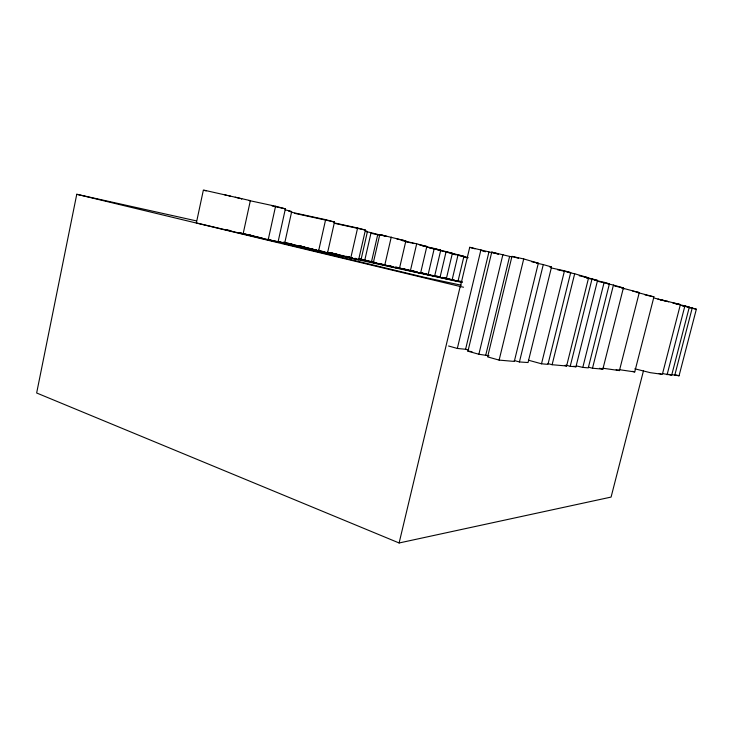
<?xml version="1.0" encoding="UTF-8"?>
<svg xmlns="http://www.w3.org/2000/svg" width="733" height="733" viewBox="0 0 733 733"><rect width="100%" height="100%" fill="white"/><g stroke="black" fill="none" stroke-linecap="round" stroke-linejoin="round"><path stroke-width="1.1" d="M196.288 220.871L76.763 194.282L36.65 392.989L399.119 542.979L611.084 497.084L643.51 370.66M196.362 222.951L203.38 190.021L250.356 200.622L243.099 233.974L196.417 222.933M275.571 206.239L285.375 208.841L278.036 242.073L268.168 239.92L275.571 206.239L249.403 200.595M277.184 241.441L284.706 243.09L291.697 211.535L285.146 209.785M325.626 219.662L334.495 222.017L327.55 252.83L318.617 250.878L325.626 219.662L290.955 212.13M357.603 228L365.401 230.07L358.639 259.693L350.777 257.97L357.603 228L333.973 222.841M359.307 259.464L360.993 259.812L367.453 231.527L365.804 231.032M358.263 258.996L364.695 260.536L371.072 232.673L365.675 231.491M364.695 260.536L371.439 262.011L377.77 234.441L371.072 232.673M373.344 262.616L379.795 234.551L405.862 240.937L399.448 268.553L373.344 262.616L376.606 263.33M384.733 265.328L391.257 237.061M394.959 267.27L410.352 270.935L416.683 243.805L402.298 240.635M410.352 270.935L420.577 273.171L426.826 246.499L416.683 243.805M419.276 272.713L428.072 274.802L434.257 248.469L422.089 245.784M434.257 248.469L440.744 250.182L434.605 276.231L428.072 274.802M432.378 275.599L440.011 277.413L446.104 251.602L429.639 247.965M446.104 251.602L452.38 253.27L446.333 278.797L440.011 277.413M441.953 277.761L452.069 280.052L458.061 254.772L446.965 252.317M458.061 254.772L463.925 256.33L457.978 281.344L452.069 280.052M399.119 542.979L460.187 286.502L463.531 287.208M460.278 286.979L469.725 247.305L494.262 253.151M448.569 346.003L457.337 348.45L480.949 249.724M457.337 348.45L465.592 349.284L488.929 251.996M489.039 355.807L478.869 354.25L467.947 351.208L491.742 252.125L511.817 256.935M478.869 354.25L502.92 254.525M485.796 354.909L509.609 256.458M511.955 256.394L487.619 356.898L499.118 360.105L514.309 361.424L538.334 263.184L523.719 258.932L511.955 256.394L518.478 258.291M499.118 360.105L523.719 258.932M519.422 361.955L543.281 264.595L550.565 266.675L551.518 267.059L528.044 362.542L519.422 361.955L514.19 360.508M528.502 360.233L541.504 363.797L564.483 270.807L551.198 267.921M564.483 270.807L570.686 272.612L547.963 364.365L541.504 363.797M547.945 363.586L552.114 364.722L574.672 273.766L567.223 272.154M552.114 364.722L566.6 365.987L588.59 277.825L574.672 273.766M565.867 365.126L570.21 366.298L592.053 278.833L584.302 277.138M570.21 366.298L575.936 366.802L597.551 280.437L592.053 278.833M576.294 365.877L582.808 367.398L604.148 282.352L594.307 280.07M604.148 282.352L609.398 283.882L588.278 367.874L582.808 367.398M588.489 367.169L592.493 368.241L613.439 285.064L607.309 283.717M592.493 368.241L602.856 369.148L623.38 287.959L613.439 285.064M602.865 368.223L619.431 370.596L639.268 292.586L622.097 288.014M619.028 369.643L634.732 371.924L653.937 296.856L637.637 292.531M654.624 298.184L680.389 304.561L662.366 374.334L650.244 372.666L634.842 368.818M667.085 374.746L684.906 305.881L689.304 307.154L671.685 375.149L662.659 373.619M674.726 375.415L692.218 308.007L696.35 309.207L679.051 375.791L671.501 374.609M551.518 267.059L549.787 266.986M250.356 200.622L249.229 200.549M367.453 231.527L365.877 231.28M467.947 351.208L471.96 351.602M241.23 198.79L241.844 198.863L240.818 198.561M658.894 299.394L658.005 299.229L658.72 299.513M285.229 242.458L284.624 242.348L285.888 242.696M288.555 211.031L290.442 211.397M453.69 279.96L454.332 280.088L453.397 279.85M346.343 256.422L347.066 256.577L346.306 256.376M268.141 239.27L269.139 239.48L268.507 239.306M396.342 267.096L397.158 267.27M224.912 194.951L226.955 195.381M461.158 285.183L425.525 277.587L282.553 243.246L461.817 282.379M496.397 253.609L498.532 254.067L491.742 252.125M531.727 261.754L538.334 263.184M272.117 205.973L285.375 208.841M536.868 263.202L543.281 264.595M557.529 269.753L570.686 272.612M681.837 305.542L689.304 307.154M228.76 195.775L230.556 196.169M294.464 213.303L334.495 222.017M579.226 275.782L588.59 277.825M586.602 278.045L597.551 280.437M335.531 223.538L365.401 230.07M598.385 281.472L609.398 283.882M378.778 263.807L380.949 264.283L378.842 263.779M614.593 286.026L623.38 287.959M377.77 234.441L386.282 236.31L379.795 234.551M371.219 233.323L379.034 235.036M396.919 238.967L405.862 240.937M632.716 291.138L639.268 292.586M405.606 241.652L411.121 242.87M419.239 244.822L426.826 246.499M645.003 294.886L653.937 296.856M687.426 307.255L696.35 309.207M360.746 259.097L362.688 259.528M358.831 259.042L360.773 259.473M267.609 239.352L271.87 240.287M344.702 256.238L352.39 257.924M426.56 247.048L440.744 250.182M438.05 250.1L452.38 253.27M451.803 253.645L463.925 256.33M659.828 299.76L668.643 301.712L667.131 301.3M672.61 302.839L680.389 304.561M660.635 299.77L662.403 300.163M675.075 303.673L684.906 305.881M302.06 246.361L300.008 245.894L301.565 246.325M682.414 305.789L692.218 308.007M354.919 258.474L356.522 258.841M321.173 251.089L322.841 251.465M453.809 254.351L455.688 254.782M458.702 281.307L462.331 282.187M318.159 250.393L320.174 250.851M274.582 240.845L276.314 241.239M455.862 280.693L459.206 281.472M330.061 252.519L331.838 252.931M341.89 255.405L343.63 255.808M347.937 256.862L349.898 257.32M302.967 246.572L304.791 246.994M314.64 249.577L316.399 249.98M459.875 255.844L468.158 257.695M448.688 278.971L450.822 279.52M311.708 248.89L313.66 249.348M235.275 197.223L240.012 198.359M663.292 300.365L665.399 300.86M447.781 278.76L442.356 277.532L444.171 277.908M402.774 268.562L404.323 268.929M310.737 248.661L302.179 246.636M463.458 256.687L467.636 257.677M459.417 281.133L461.799 281.655M436.721 276.149L439.644 276.845M436.062 276.139L440.441 277.175M442.631 277.697L447.02 278.742M422.245 273.07L426.707 274.023M428.814 274.628L433.322 275.599M435.384 276.194L439.937 277.166M412.743 270.926L417.104 271.97M419.285 272.484L423.647 273.528M425.827 274.041L430.198 275.086M403.15 268.754L409.665 270.303M411.827 270.816L417.251 272.108M419.423 272.621L423.756 273.656M425.928 274.169L430.262 275.205M399.485 268.003L410.48 270.624M412.679 271.146L417.077 272.19M370.953 261.424L374.233 262.203M388.481 265.593L392.87 266.638M395.06 267.16L406.018 269.771M411.964 271.118L416.271 272.145M418.424 272.658L420.577 273.171M364.182 259.931L374.077 262.286M379.566 263.596L386.163 265.172M388.362 265.694L392.76 266.739M335.476 253.884L337.519 254.369M442.191 277.367L450.877 279.447M359.472 259.024L386.126 265.373M388.343 265.905L392.787 266.959M395.005 267.49L399.448 268.553M371.439 262.011L376.725 263.275M330.601 252.72L334.459 253.645M347.827 256.834L349.659 257.274M329.447 252.601L343.612 255.982M328.97 252.601L353.141 258.373M355.34 258.905L358.639 259.693M327.321 252.363L350.777 257.97M299.394 245.976L301.254 246.416M283.396 242.266L326.442 252.564M283.094 242.376L318.617 250.878M242.751 233.451L247.085 234.487M249.247 235.009L262.249 238.133M226.534 229.713L230.913 230.767M239.682 232.865L278.036 242.073M242.211 233.68L268.168 239.92M76.763 194.282L460.187 286.502M354.964 258.3L356.687 258.712M290.25 243.777L292.44 244.3M287.702 243.154L289.398 243.567M464.044 257.118L466.124 257.631M460.04 281.344L461.836 281.793M279.035 241.633L280.776 242.064M249.44 234.844L251.007 235.229M281.646 242.284L284.706 243.09M622.024 288.307L624.04 288.82M359.454 259.4L360.993 259.812M659.086 373.473L661.267 374.05M412.23 243.109L414.108 243.603M632.542 371.347L634.732 371.924M616.132 369.716L619.431 370.596M675.762 374.911L679.051 375.791M599.548 368.259L602.856 369.148M204.342 190.397L206.156 190.892M573.783 366.216L575.936 366.802M564.566 365.437L566.6 365.987M240.222 232.608L241.212 232.883M668.551 374.288L671.685 375.149M465.592 349.284L468.717 350.154M469.725 247.305L474.966 248.799M482.305 250.878L485.448 251.776M242.037 233.644L243.099 233.974M327.651 252.5L327.193 252.418L327.651 252.5M319.432 250.512L318.69 250.356L319.432 250.512"/></g></svg>
